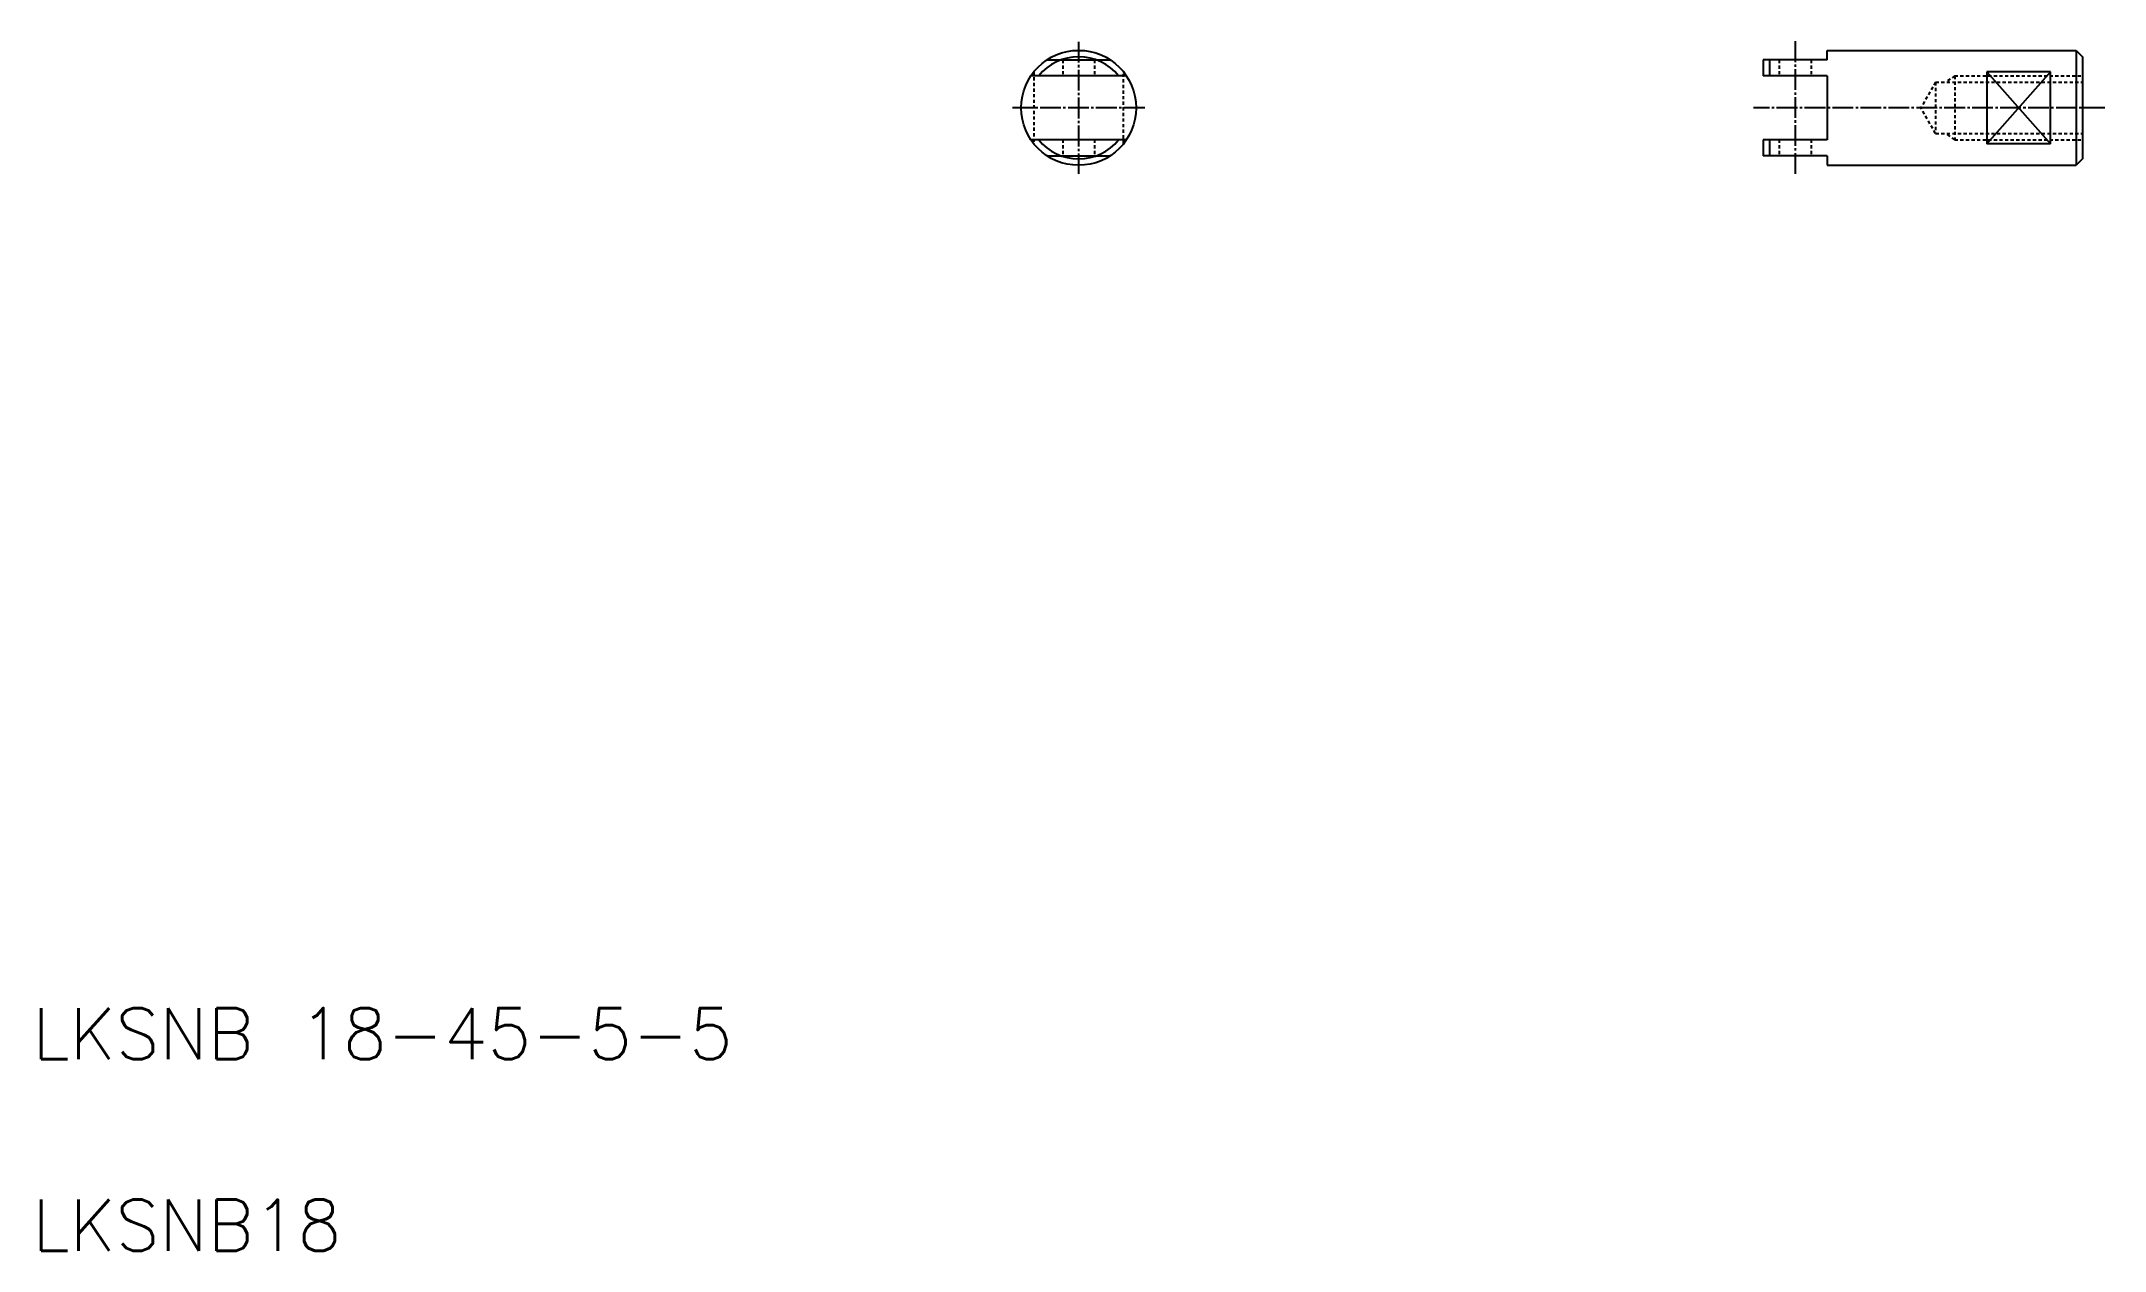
# Model space of a CAD drawing. Extents: x 21 to 344, y 20 to 209.
import ezdxf

# ---------------------------------------------------------------- set-up
doc = ezdxf.new("R2010")
doc.units = 0
doc.header["$LTSCALE"] = 0.25
doc.linetypes.add('CENTER', pattern=[17.5, 13, -1.5, 1.5, -1.5])
doc.linetypes.add('DASHED', pattern=[3.5, 2, -1.5])
doc.layers.get('0').update_dxf_attribs({"linetype": 'CONTINUOUS'})
doc.styles.get("Standard").update_dxf_attribs({"font": 'txt.shx'})

msp = doc.modelspace()

# ---------------------------------------------------------------- linework, layer by layer
at = {"color": 1, "linetype": 'CENTER'}
for p, q in [((183.81, 209.33), (183.81, 188.65)), ((295.99, 209.41), (295.99, 188.56)), ((194.15, 198.99), (173.47, 198.99)), ((344.48, 198.99), (289.47, 198.99))]:
    msp.add_line(p, q, dxfattribs=at)
for p, q in [((300.99, 207.99), (339.99, 207.99)), ((300.99, 206.49), (300.99, 207.99)), ((339.99, 207.99), (339.99, 189.99)), ((339.99, 207.99), (340.99, 206.99)), ((340.99, 206.99), (340.99, 190.99)), ((191.3, 203.99), (176.33, 203.99)), ((178.84, 206.49), (188.79, 206.49)), ((290.99, 206.49), (290.99, 203.99)), ((300.99, 206.49), (290.99, 206.49)), ((300.99, 203.99), (290.99, 203.99)), ((291.99, 206.49), (291.99, 203.99)), ((300.99, 203.99), (300.99, 193.99)), ((335.99, 204.64), (325.99, 204.64)), ((325.99, 204.64), (325.99, 193.33)), ((335.99, 193.33), (335.99, 204.64)), ((183.81, 198.33), (183.81, 198.33)), ((191.3, 193.99), (176.33, 193.99)), ((300.99, 193.99), (290.99, 193.99)), ((290.99, 193.99), (290.99, 191.49)), ((291.99, 193.99), (291.99, 191.49)), ((178.84, 191.49), (188.79, 191.49)), ((300.99, 191.49), (290.99, 191.49)), ((300.99, 191.49), (300.99, 189.99)), ((335.99, 193.33), (325.99, 193.33)), ((340.99, 190.99), (339.99, 189.99)), ((300.99, 189.99), (339.99, 189.99))]:
    msp.add_line(p, q)
at = {"linetype": 'DASHED'}
for p, q in [((176.81, 204.64), (176.81, 193.33)), ((190.81, 193.33), (190.81, 204.64)), ((320.99, 203.99), (320.99, 193.99)), ((317.99, 202.99), (315.68, 198.99)), ((317.99, 202.99), (340.99, 202.99)), ((317.99, 202.99), (317.99, 194.99)), ((317.99, 194.99), (315.68, 198.99)), ((317.99, 194.99), (340.99, 194.99))]:
    msp.add_line(p, q, dxfattribs=at)
at = {"color": 3, "linetype": 'DASHED'}
for p, q in [((181.31, 206.49), (181.31, 203.99)), ((186.31, 206.49), (186.31, 203.99)), ((293.49, 206.49), (293.49, 203.99)), ((298.49, 206.49), (298.49, 203.99)), ((320.99, 203.99), (319.58, 202.99)), ((320.99, 203.99), (340.99, 203.99)), ((181.31, 193.99), (181.31, 191.49)), ((186.31, 193.99), (186.31, 191.49)), ((293.49, 193.99), (293.49, 191.49)), ((298.49, 193.99), (298.49, 191.49)), ((320.99, 193.99), (319.58, 194.99)), ((320.99, 193.99), (340.99, 193.99))]:
    msp.add_line(p, q, dxfattribs=at)
at = {"color": 3}
for p, q in [((325.99, 204.64), (335.99, 193.33)), ((335.99, 204.64), (325.99, 193.33))]:
    msp.add_line(p, q, dxfattribs=at)
msp.add_circle((183.81, 198.99), 9)
for start, end in [(38.6822, 141.3178), (218.6822, 321.3178)]:
    msp.add_arc((183.81, 198.99), 8, start, end)

# ---------------------------------------------------------------- texts
for s, p in [('LKSNB 18-45-5-5', (20, 50)), ('LKSNB18', (20, 20))]:
    msp.add_text(s, height=8).set_placement(p)

doc.saveas('drawing.dxf')
